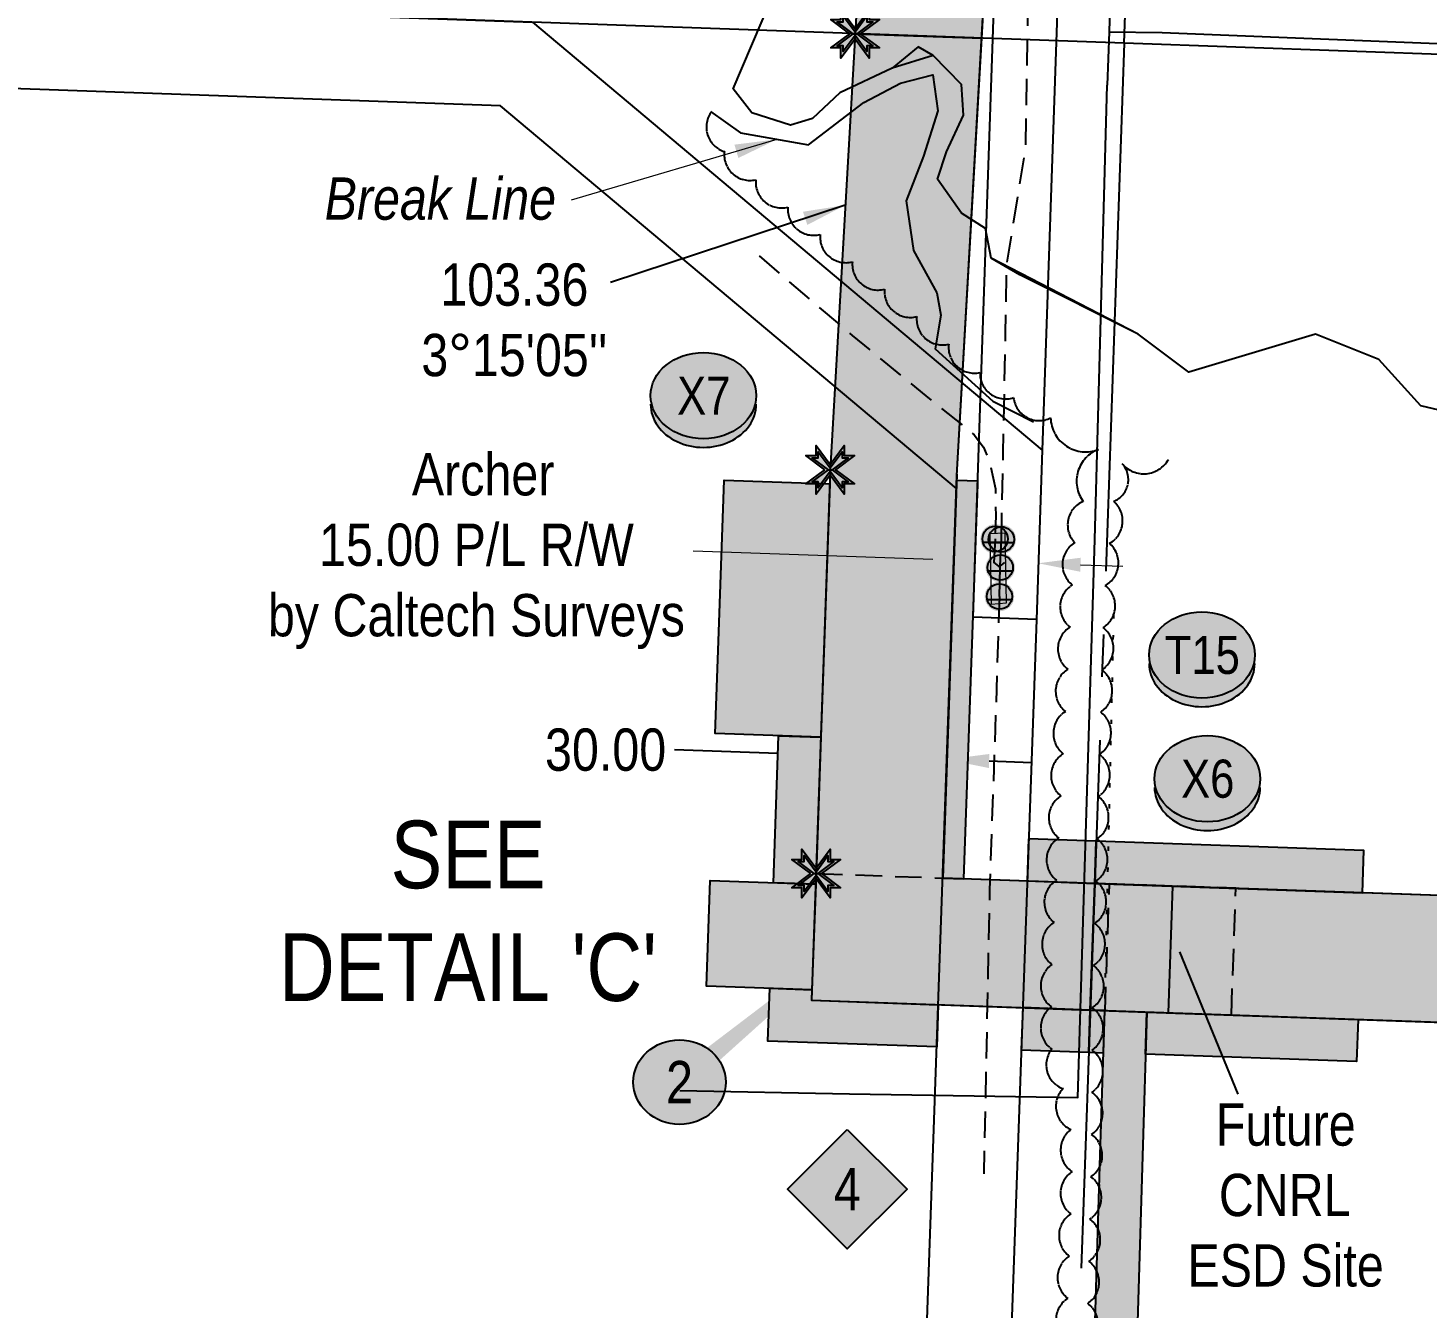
# Model space of a CAD drawing. Extents: x 338216 to 346362, y 6125251 to 6136161.
# Drawn here: x 344174.7 to 344505.8, y 6127536.2 to 6127839.1 of the extents above; entities that cross this region are included whole.
import ezdxf
from ezdxf.enums import TextEntityAlignment as Align

# ---------------------------------------------------------------- set-up
doc = ezdxf.new("R2010")
doc.units = 0
doc.header["$LTSCALE"] = 5
doc.header["$PDSIZE"] = 0.5
for name, pattern in [('0', [1, 1, 0]), ('foc-QUARTERLINE', [33, 25, -3, 2, -3]), ('foc-TOPO', [1, 0.2, -0.8]), ('foc-TRAV', [1.875, 1.25, -0.625]), ('HIDDEN2', [1.875, 1.25, -0.625]), ('UG_PIPE', [1.875, 1.25, -0.625])]:
    doc.linetypes.add(name, pattern=pattern)
doc.layers.get('Defpoints').update_dxf_attribs({"color": 9})
for name, color, linetype in [('AS-FENCE', 48, 'foc-FENCE'), ('AS-PIPE-AG', 44, 'Continuous'), ('AS-PIPE-UG', 44, 'UG_PIPE'), ('AS-SYMBOL', 7, 'Continuous'), ('CG-NOTES', 7, 'Continuous'), ('DETAIL-T', 7, 'Continuous'), ('F-RW', 190, 'Continuous'), ('L-BD1', 253, 'Continuous'), ('L-MON', 1, 'Continuous'), ('L-QSEC', 8, 'foc-QUARTERLINE'), ('L-SEC', 7, 'Continuous'), ('P-BORE', 7, 'Continuous'), ('P-CROSSINGS', 250, 'Continuous'), ('P-CROSSINGS-GRID', 8, 'Continuous'), ('P-ELEVATION', 7, 'Continuous'), ('P-IOP2', 10, 'Continuous'), ('P-IOP2-H', 21, 'Continuous'), ('P-IOP3', 10, 'Continuous'), ('P-IOP3-H', 21, 'Continuous'), ('P-IOP4', 10, 'Continuous'), ('P-IOP4-H', 21, 'Continuous'), ('P-LTO', 14, 'Continuous'), ('P-PROPOSED', 10, 'Continuous'), ('P-PROPOSED-H', 21, 'Continuous'), ('P-TEMP-BLUE', 146, 'Continuous'), ('P-TRAV', 4, 'foc-TRAV'), ('P-TXT', 4, 'Continuous'), ('T-BUSH', 110, '0'), ('T-CREEK', 160, 'Continuous'), ('T-EXISTING TFA', 220, 'HIDDEN2'), ('T-EXISTING TFA-T', 220, 'Continuous'), ('T-GENERAL', 48, 'foc-TOPO'), ('T-SLOPE', 48, 'Continuous')]:
    doc.layers.add(name, color=color, linetype=linetype)
for name, color, linetype, lineweight in [('AS-GENERAL', 48, 'Continuous', 18), ('F-RW-T', 190, 'Continuous', 9), ('T-TEXT', 48, 'Continuous', 18)]:
    doc.layers.add(name, color=color, linetype=linetype, lineweight=lineweight)
doc.layers.add('P-TEMP-BLUE-H', color=7, linetype='Continuous', true_color=0x99e6ff)
doc.layers.add('P-TEMP-BLUE-H1', color=7, linetype='Continuous', true_color=0x99e6ff)
doc.styles.add('80', font='ARIALN.TTF', dxfattribs={"height": 10})
doc.styles.add('80CG', font='ARIALN.TTF', dxfattribs={"height": 10})
doc.styles.add('80L', font='ARIALN.TTF', dxfattribs={"height": 10})
doc.styles.add('Crossing', font='ARIALN.TTF', dxfattribs={"height": 10})
doc.styles.add('foc-LtypeFont', font='ARIALN.TTF', dxfattribs={"height": 7.35})
doc.linetypes.add('foc-FENCE', pattern='A,10,-1,["X",foc-LtypeFont,S=0.2,R=0,X=-0.625,Y=-0.75],-1.24', length=12.24)
doc.linetypes.add('foc-TOPO-flowdirection-NOLINE', pattern='A,0,[">",foc-LtypeFont,S=0.3,R=0,X=0,Y=-0.945],-20,[">",foc-LtypeFont,S=0.3,R=0,X=0,Y=-0.945],0', length=20)
doc.dimstyles.new('Compass 5 000', dxfattribs={"dimscale": 5, "dimtxt": 9, "dimasz": 2, "dimexe": 0.2, "dimexo": 0.0625, "dimgap": 0.5, "dimtad": 0, "dimtih": 1, "dimtoh": 1, "dimzin": 0, "dimdsep": 46, "dimtxsty": '80CG', "dimcen": 0.1, "dimse1": 1, "dimse2": 1, "dimclrd": 256, "dimclrt": 256, "dimaunit": 1, "dimadec": 4, "dimazin": 0, "dimtfac": 0.06, "dimtofl": 0, "dimtmove": 0, "dimatfit": 1, "dimfxl": 0.2, "dimtolj": 1, "dimtzin": 0, "dimlwd": -1, "dimarcsym": 0})

# ---------------------------------------------------------------- blocks, each defined once
blk = doc.blocks.new('xing2')
h = blk.add_hatch(color=50)
h.dxf.hatch_style = 1
edge = h.paths.add_edge_path()
edge.add_ellipse((0, 0), major_axis=(-12.5, 0), ratio=0.816297, start_angle=0, end_angle=360)
h = blk.add_hatch(color=250)
h.dxf.hatch_style = 1
edge = h.paths.add_edge_path()
edge.add_ellipse((0, -2.05), major_axis=(-12.5, 0), ratio=0.816297, start_angle=0, end_angle=180)
edge.add_line((12.5, -2.05), (12.5, 0))
edge.add_ellipse((0, 0), major_axis=(-12.5, 0), ratio=0.816297, start_angle=0, end_angle=180, ccw=False)
edge.add_line((-12.5, 0), (-12.5, -2.05))
at = {"color": 250}
blk.add_ellipse((0, 0), major_axis=(-12.5, 0), ratio=0.816297, dxfattribs=at)
blk.add_ellipse((0, -2.05), major_axis=(-12.5, 0), ratio=0.816297, start_param=0, end_param=3.141593, dxfattribs=at)
at = {"color": 250, "style": 'Crossing'}
blk.add_attdef('CROSSING', text='', height=9, dxfattribs=at).set_placement((0.09, 0.02), align=Align.MIDDLE_CENTER)
at = {"color": 250, "style": 'Crossing', "flags": 1}
for tag, p in [('OWNER', (0.09, -12.49)), ('DESCRIPTION', (0.09, -25.77)), ('LOCATION', (0.09, -39.3)), ('DWG_REF', (0.09, -52.84))]:
    blk.add_attdef(tag, text='', height=9, dxfattribs=at).set_placement(p, align=Align.MIDDLE_CENTER)
blk = doc.blocks.new('TEMP')
h = blk.add_hatch(color=255)
h.dxf.hatch_style = 1
h.paths.add_polyline_path([(0, 0.251), (-0.666, 1.152), (-0.666, 0.666), (-1.152, 0.666), (-0.251, 0), (-1.152, -0.666), (-0.666, -0.666), (-0.666, -1.152), (0, -0.251), (0.666, -1.152), (0.666, -0.666), (1.152, -0.666), (0.251, 0), (1.152, 0.666), (0.666, 0.666), (0.666, 1.152)])
h.paths.add_polyline_path([(0.566, 0.849), (0.566, 0.566), (0.849, 0.566), (0.083, 0), (0.849, -0.566), (0.566, -0.566), (0.566, -0.849), (0, -0.083), (-0.566, -0.849), (-0.566, -0.566), (-0.849, -0.566), (-0.083, 0), (-0.849, 0.566), (-0.566, 0.566), (-0.566, 0.849), (0, 0.083)], flags=16)
h = blk.add_hatch(color=1)
h.dxf.hatch_style = 1
h.paths.add_polyline_path([(0, 0.083), (-0.566, 0.849), (-0.566, 0.566), (-0.849, 0.566), (-0.083, 0), (-0.849, -0.566), (-0.566, -0.566), (-0.566, -0.849), (0, -0.083), (0.566, -0.849), (0.566, -0.566), (0.849, -0.566), (0.083, 0), (0.849, 0.566), (0.566, 0.566), (0.566, 0.849)])
at = {"color": 1}
for p, q in [((-0.083, 0), (0.083, 0)), ((0, 0.083), (0, -0.083))]:
    blk.add_line(p, q, dxfattribs=at)
at = {"color": 255, "flags": 128}
blk.add_lwpolyline([(-0.251, 0), (-1.152, 0.666), (-0.666, 0.666), (-0.666, 1.152), (0, 0.251), (0.666, 1.152), (0.666, 0.666), (1.152, 0.666), (0.251, 0), (1.152, -0.666), (0.666, -0.666), (0.666, -1.152), (0, -0.251), (-0.666, -1.152), (-0.666, -0.666), (-1.152, -0.666)], close=True, dxfattribs=at)
at = {"color": 1, "flags": 128}
blk.add_lwpolyline([(-0.083, 0), (-0.849, 0.566), (-0.566, 0.566), (-0.566, 0.849), (0, 0.083), (0.566, 0.849), (0.566, 0.566), (0.849, 0.566), (0.083, 0), (0.849, -0.566), (0.566, -0.566), (0.566, -0.849), (0, -0.083), (-0.566, -0.849), (-0.566, -0.566), (-0.849, -0.566)], close=True, dxfattribs=at)
blk = doc.blocks.new('*D273')
at = {"layer": 'Defpoints', "color": 0, "transparency": 16777216}
for p in [(344363.05, 6127691.94), (344393.03, 6127690.89), (344392.15, 6127666)]:
    blk.add_point(p, dxfattribs=at)
at = {"layer": 'P-TXT', "transparency": 16777216}
for p, q in [((344352.18, 6127667.41), (344327.72, 6127668.27)), ((344402.14, 6127665.65), (344412.14, 6127665.3))]:
    blk.add_line(p, q, dxfattribs=at)
for points in [[(344352.24, 6127669.07), (344352.12, 6127665.74), (344362.18, 6127667.06)], [(344402.2, 6127667.31), (344402.09, 6127663.98), (344392.15, 6127666)]]:
    blk.add_solid(points, dxfattribs=at)
at = {"layer": 'P-TXT', "transparency": 16777216, "insert": (344311.39, 6127668.27), "char_height": 10, "attachment_point": 5, "style": '80CG'}
blk.add_mtext('\\A1;30.00', dxfattribs=at)
blk = doc.blocks.new('*D274')
at = {"layer": 'Defpoints', "color": 0, "transparency": 16777216}
for p in [(344399.39, 6127729.61), (344414.38, 6127729.09), (344413.79, 6127712.43)]:
    blk.add_point(p, dxfattribs=at)
at = {"layer": 'F-RW-T', "transparency": 16777216}
for p, q in [((344388.81, 6127713.31), (344332.08, 6127715.31)), ((344423.79, 6127712.08), (344433.78, 6127711.73))]:
    blk.add_line(p, q, dxfattribs=at)
for points in [[(344388.87, 6127714.98), (344388.75, 6127711.65), (344398.81, 6127712.96)], [(344423.85, 6127713.75), (344423.73, 6127710.42), (344413.79, 6127712.43)]]:
    blk.add_solid(points, dxfattribs=at)
at = {"layer": 'F-RW-T', "transparency": 16777216, "insert": (344280.82, 6127715.31), "char_height": 10, "attachment_point": 5, "style": '80CG'}
blk.add_mtext('\\A1; Archer\\P15.00 P/L R/W\\Pby Caltech Surveys', dxfattribs=at)
blk = doc.blocks.new('RISER')
h = blk.add_hatch(color=255)
h.dxf.hatch_style = 1
edge = h.paths.add_edge_path()
edge.add_arc((0, 0), 0.7, 0, 360)
blk.add_hatch(color=48).paths.add_polyline_path([(0.581, -0.15), (-0.581, -0.15, 0.774597)])
at = {"color": 48}
blk.add_line((-0.581, -0.15), (0.581, -0.15), dxfattribs=at)
blk.add_circle((0, 0), 0.6, dxfattribs=at)
blk = doc.blocks.new('Well_proximity')
h = blk.add_hatch(color=191)
h.dxf.hatch_style = 1
edge = h.paths.add_edge_path()
edge.add_ellipse((0, 0), major_axis=(-12.5, 0), ratio=0.816297, start_angle=0, end_angle=360)
h = blk.add_hatch(color=250)
h.dxf.hatch_style = 1
edge = h.paths.add_edge_path()
edge.add_ellipse((0, -2.05), major_axis=(-12.5, 0), ratio=0.816297, start_angle=0, end_angle=180)
edge.add_line((12.5, -2.05), (12.5, 0))
edge.add_ellipse((0, 0), major_axis=(-12.5, 0), ratio=0.816297, start_angle=0, end_angle=180, ccw=False)
edge.add_line((-12.5, 0), (-12.5, -2.05))
at = {"color": 250}
blk.add_ellipse((0, 0), major_axis=(-12.5, 0), ratio=0.816297, dxfattribs=at)
blk.add_ellipse((0, -2.05), major_axis=(-12.5, 0), ratio=0.816297, start_param=0, end_param=3.141593, dxfattribs=at)
at = {"color": 250, "style": '80L'}
blk.add_attdef('CROSSING', text='', height=9, dxfattribs=at).set_placement((0.09, 0.02), align=Align.MIDDLE_CENTER)
blk = doc.blocks.new('*U137')
at = {"layer": 'P-ELEVATION'}
h = blk.add_hatch(color=111, dxfattribs=at)
h.dxf.hatch_style = 1
edge = h.paths.add_edge_path()
edge.add_ellipse((0, 0), major_axis=(-10.94, 0), ratio=0.913794, start_angle=0, end_angle=360)
at = {"layer": 'P-ELEVATION', "color": 7, "flags": 128}
blk.add_lwpolyline([(0, 0, 5, 0, 0), (46.95, 38.83, 0, 0, 0)], format="xyseb", dxfattribs=at)
at = {"layer": 'P-ELEVATION', "color": 7}
blk.add_ellipse((0, 0), major_axis=(-10.94, 0), ratio=0.913794, dxfattribs=at)
at = {"layer": 'P-ELEVATION', "style": '80'}
blk.add_attdef('BEND', text='', height=10, dxfattribs=at).set_placement((0, 0), align=Align.MIDDLE_CENTER)
blk = doc.blocks.new('30M BUFFER DISP')
h = blk.add_hatch(color=70)
h.dxf.hatch_style = 1
h.paths.add_polyline_path([(0, 14.14), (14.14, 0), (0, -14.14), (-14.14, 0)])
blk.add_lwpolyline([(0, 14.14), (14.14, 0), (0, -14.14), (-14.14, 0)], close=True)
at = {"color": 235, "style": '80L'}
blk.add_attdef('DISURBANCE', text='', height=10, dxfattribs=at).set_placement((0, 0), align=Align.MIDDLE_CENTER)

msp = doc.modelspace()

# ---------------------------------------------------------------- hatches: boundary and pattern name
at = {"layer": 'P-IOP2-H'}
h = msp.add_hatch(color=256, dxfattribs=at)
h.dxf.hatch_style = 1
h.paths.add_polyline_path([(344426.079, 6127606.724), (344871.587, 6127591.147), (344871.64, 6127591.145), (344991.224, 6127586.964), (344994.778, 6127586.84), (344960.041, 6127618.066), (344902.61, 6127620.074), (344427.134, 6127636.699)])
at = {"layer": 'P-IOP3-H'}
h = msp.add_hatch(color=256, dxfattribs=at)
h.dxf.hatch_style = 1
h.paths.add_polyline_path([(344370.412, 6127837.732), (344364.552, 6127734.565), (344363.366, 6127700.873), (344360.134, 6127609.03), (344426.079, 6127606.724), (344427.134, 6127636.699), (344391.164, 6127637.956), (344393.341, 6127699.818), (344394.515, 6127733.187), (344400.394, 6127836.669)])
at = {"layer": 'P-IOP4-H'}
h = msp.add_hatch(color=256, dxfattribs=at)
h.dxf.hatch_style = 1
h.paths.add_polyline_path([(344400.64, 6128641.392), (344377.029, 6127954.217), (344370.412, 6127837.732), (344400.394, 6127836.669), (344406.994, 6127952.852), (344430.615, 6128640.332)])
at = {"layer": 'P-PROPOSED-H'}
h = msp.add_hatch(color=256, dxfattribs=at)
h.dxf.hatch_style = 1
h.paths.add_polyline_path([(344871.64, 6127591.145), (344991.224, 6127586.964), (344994.778, 6127586.84), (344960.041, 6127618.066), (344902.61, 6127620.074), (344391.164, 6127637.956), (344393.341, 6127699.818), (344394.515, 6127733.187), (344406.994, 6127952.852), (344457.25, 6129415.551), (343949.752, 6129433.439), (343823.648, 6129315.922), (343682.686, 6129320.891), (343681.583, 6129290.918), (343835.007, 6129285.51), (343961.111, 6129403.027), (344426.246, 6129386.632), (344377.029, 6127954.217), (344370.412, 6127837.732), (344364.552, 6127734.565), (344363.366, 6127700.873), (344360.134, 6127609.03), (344871.587, 6127591.147)])
at = {"layer": 'P-TEMP-BLUE-H'}
h = msp.add_hatch(color=256, dxfattribs=at)
h.dxf.hatch_style = 1
h.paths.add_polyline_path([(344490.5, 6127634.483), (344490.85, 6127644.475), (344427.485, 6127646.69), (344427.134, 6127636.699)])
h = msp.add_hatch(color=256, dxfattribs=at)
h.dxf.hatch_style = 1
h.paths.add_polyline_path([(344419.263, 6127202.279), (344420.191, 6127222.014), (344424.43, 6127367.052), (344425.097, 6127438.283), (344426.391, 6127504.236), (344428.449, 6127572.466), (344429.502, 6127606.604), (344439.494, 6127606.255), (344438.442, 6127572.158), (344436.386, 6127503.988), (344435.094, 6127438.138), (344434.427, 6127366.86), (344430.182, 6127221.633), (344429.254, 6127201.908)])
h = msp.add_hatch(color=256, dxfattribs=at)
h.dxf.hatch_style = 1
h.paths.add_polyline_path([(344425.728, 6127596.732), (344429.194, 6127596.611), (344429.502, 6127606.604), (344426.079, 6127606.724)])
h = msp.add_hatch(color=256, dxfattribs=at)
h.dxf.hatch_style = 1
h.paths.add_polyline_path([(344489.452, 6127604.508), (344489.103, 6127594.517), (344439.186, 6127596.262), (344439.494, 6127606.255)])
at = {"layer": 'P-TEMP-BLUE-H1'}
h = msp.add_hatch(color=256, dxfattribs=at)
h.dxf.hatch_style = 1
h.paths.add_polyline_path([(344362.325, 6127671.285), (344337.346, 6127672.164), (344338.27, 6127698.422), (344339.456, 6127732.114), (344364.435, 6127731.235)])
h = msp.add_hatch(color=256, dxfattribs=at)
h.dxf.hatch_style = 1
h.paths.add_polyline_path([(344399.469, 6127731.822), (344394.467, 6127731.999), (344391.164, 6127637.956), (344396.16, 6127637.78), (344399.446, 6127731.15)])
h = msp.add_hatch(color=256, dxfattribs=at)
h.dxf.hatch_style = 1
h.paths.add_polyline_path([(344362.325, 6127671.285), (344361.101, 6127636.507), (344351.109, 6127636.858), (344352.333, 6127671.637)])
h = msp.add_hatch(color=256, dxfattribs=at)
h.dxf.hatch_style = 1
h.paths.add_polyline_path([(344411.499, 6127647.249), (344411.147, 6127637.258), (344427.134, 6127636.699), (344427.485, 6127646.69)])
h = msp.add_hatch(color=256, dxfattribs=at)
h.dxf.hatch_style = 1
h.paths.add_polyline_path([(344360.222, 6127611.528), (344335.243, 6127612.407), (344336.122, 6127637.386), (344361.101, 6127636.507)])
h = msp.add_hatch(color=256, dxfattribs=at)
h.dxf.hatch_style = 1
h.paths.add_polyline_path([(344389.758, 6127597.99), (344349.791, 6127599.387), (344350.23, 6127611.879), (344360.222, 6127611.528), (344360.134, 6127609.03), (344390.109, 6127607.982)])
h = msp.add_hatch(color=256, dxfattribs=at)
h.dxf.hatch_style = 1
h.paths.add_polyline_path([(344426.079, 6127606.724), (344410.093, 6127607.283), (344409.743, 6127597.291), (344425.728, 6127596.732)])

# ---------------------------------------------------------------- linework, layer by layer
at = {"layer": 'AS-FENCE', "flags": 128}
for points in [[(344434.174, 6127968.429), (344433.91, 6127958.372), (344430.532, 6127838.204), (344443.12, 6127837.992), (344772.747, 6127824.859), (344913.848, 6127818.499), (345016.412, 6127813.913), (345113.43, 6127810.099)], [(344430.532, 6127838.204), (344430.066, 6127825.53)], [(344328.995, 6127587.659), (344369.072, 6127586.868), (344423.17, 6127586.057), (344423.727, 6127604.373), (344427.149, 6127718.079), (344430.066, 6127825.53)]]:
    msp.add_lwpolyline(points, dxfattribs=at)
at = {"layer": 'AS-GENERAL', "flags": 128}
msp.add_lwpolyline([(344402.342, 6127719.387), (344402.626, 6127702.793), (344406.273, 6127703.039), (344405.979, 6127719.575)], close=True, dxfattribs=at)
at = {"layer": 'AS-PIPE-AG', "flags": 128}
for points in [[(344403.574, 6127718.188), (344403.293, 6127712.625), (344404.786, 6127711.416)], [(344404.589, 6127704.572), (344404.786, 6127711.416), (344404.727, 6127711.822), (344405.038, 6127718.082)], [(344405.789, 6127712.636), (344404.727, 6127711.822)]]:
    msp.add_lwpolyline(points, dxfattribs=at)
at = {"layer": 'AS-PIPE-UG', "flags": 128}
for points in [[(344405.038, 6127718.082), (344405.476, 6127738.471), (344406.052, 6127766.907), (344406.288, 6127782.934), (344410.798, 6127810.672), (344411.282, 6127840.075), (344410.502, 6127905.33), (344412.628, 6127973.824), (344415.318, 6128043.667), (344419.114, 6128148.511), (344421.765, 6128222.239), (344427.163, 6128335.496), (344429.879, 6128436.013), (344438.374, 6128641.044), (344441.078, 6128772.75), (344450.006, 6129034.047), (344457.579, 6129220.59), (344458.242, 6129231.349), (344458.385, 6129241.194), (344456.272, 6129244.613), (344451.499, 6129245.731), (344350.392, 6129248.815), (344191.012, 6129255.083), (344105.312, 6129260.11)], [(344347.726, 6127785.161), (344369.725, 6127766.312), (344387.17, 6127752.082), (344398.628, 6127742.832), (344400.787, 6127739.936), (344402.198, 6127736.526), (344403.645, 6127730.075), (344403.708, 6127723.709), (344403.574, 6127718.188)], [(344404.589, 6127704.572), (344403.45, 6127669.574), (344402.259, 6127635.251), (344400.895, 6127567.975)]]:
    msp.add_lwpolyline(points, dxfattribs=at)
at = {"layer": 'F-RW', "flags": 128}
for points in [[(344400.075, 6127751.482), (344451.208, 6129239.684), (344069.114, 6129253.05), (344071.797, 6129328.991), (344014.934, 6129331.003), (344015.464, 6129345.99), (344087.314, 6129343.448), (344084.631, 6129267.512), (344466.703, 6129254.135), (344414.734, 6127739.181), (344413.324, 6127699.115), (344398.337, 6127699.642), (344399.747, 6127739.709)], [(343694.408, 6127775.286), (343697.059, 6127847.012), (343793.797, 6127858.164), (344294.063, 6127840.437), (344414.734, 6127739.181), (344413.324, 6127699.115), (344400.143, 6127324.548), (344292.581, 6127224.325), (344286.185, 6127042.932), (344285.188, 6127014.667), (344306.781, 6127005.93), (344299.281, 6126987.394), (344264.712, 6127001.382), (344266.202, 6127043.637), (344272.89, 6127233.307), (344380.451, 6127333.53), (344393.341, 6127699.818), (344394.408, 6127730.135), (344286.48, 6127820.698), (343794.593, 6127838.128), (343716.407, 6127829.114), (343714.39, 6127774.548)]]:
    msp.add_lwpolyline(points, close=True, dxfattribs=at)
at = {"layer": 'L-MON', "flags": 128}
for points in [[(344394.534, 6127733.51), (344391.164, 6127637.956)], [(344426.079, 6127606.724), (344429.502, 6127606.604)]]:
    msp.add_lwpolyline(points, dxfattribs=at)
at = {"layer": 'L-QSEC'}
msp.add_line((344434.126, 6127835.474), (344405.842, 6127031.448), dxfattribs=at)
at = {"layer": 'L-QSEC', "flags": 128}
msp.add_lwpolyline([(344434.126, 6127835.474), (344463.057, 6128639.186)], dxfattribs=at)
at = {"layer": 'L-SEC'}
for p, q in [((344434.126, 6127835.474), (343629.404, 6127863.989)), ((345238.849, 6127806.959), (344434.126, 6127835.474))]:
    msp.add_line(p, q, dxfattribs=at)
at = {"layer": 'P-CROSSINGS-GRID', "flags": 128}
msp.add_lwpolyline([(344445.538, 6127636.055), (344444.49, 6127606.08)], dxfattribs=at)
at = {"layer": 'P-IOP3', "flags": 128}
msp.add_lwpolyline([(344370.412, 6127837.732), (344364.552, 6127734.565), (344363.366, 6127700.873), (344360.134, 6127609.03), (344426.079, 6127606.724), (344427.134, 6127636.699), (344391.164, 6127637.956), (344393.341, 6127699.818), (344394.515, 6127733.187), (344400.394, 6127836.669)], close=True, dxfattribs=at)
at = {"layer": 'P-IOP4', "flags": 128}
msp.add_lwpolyline([(344400.64, 6128641.392), (344377.029, 6127954.217), (344370.412, 6127837.732), (344400.394, 6127836.669), (344406.994, 6127952.852), (344430.615, 6128640.332)], close=True, dxfattribs=at)
at = {"layer": 'P-LTO', "flags": 128}
msp.add_lwpolyline([(344871.64, 6127591.145), (344871.64, 6127591.145), (344991.224, 6127586.964), (344994.778, 6127586.84), (344960.041, 6127618.066), (344902.61, 6127620.074), (344391.164, 6127637.956), (344393.341, 6127699.818), (344394.515, 6127733.187), (344406.994, 6127952.852), (344457.25, 6129415.551), (343949.752, 6129433.439), (343823.648, 6129315.922), (343682.686, 6129320.891), (343681.583, 6129290.918), (343835.007, 6129285.51), (343961.111, 6129403.027), (344426.246, 6129386.632), (344377.029, 6127954.217), (344370.412, 6127837.732), (344364.552, 6127734.565), (344363.366, 6127700.873), (344360.134, 6127609.03), (344871.587, 6127591.147)], close=True, dxfattribs=at)
at = {"layer": 'P-PROPOSED', "flags": 128}
msp.add_lwpolyline([(344871.64, 6127591.145), (344871.64, 6127591.145), (344991.224, 6127586.964), (344994.778, 6127586.84), (344960.041, 6127618.066), (344902.61, 6127620.074), (344391.164, 6127637.956), (344393.341, 6127699.818), (344394.515, 6127733.187), (344406.994, 6127952.852), (344457.25, 6129415.551), (343949.752, 6129433.439), (343823.648, 6129315.922), (343682.686, 6129320.891), (343681.583, 6129290.918), (343835.007, 6129285.51), (343961.111, 6129403.027), (344426.246, 6129386.632), (344377.029, 6127954.217), (344370.412, 6127837.732), (344364.552, 6127734.565), (344363.366, 6127700.873), (344360.134, 6127609.03), (344871.587, 6127591.147)], close=True, dxfattribs=at)
at = {"layer": 'P-TEMP-BLUE', "flags": 128}
for points in [[(344362.325, 6127671.285), (344337.346, 6127672.164), (344338.27, 6127698.422), (344339.456, 6127732.114), (344364.435, 6127731.235)], [(344399.469, 6127731.822), (344394.467, 6127731.999), (344391.164, 6127637.956), (344396.16, 6127637.78), (344399.446, 6127731.15)], [(344362.325, 6127671.285), (344361.101, 6127636.507), (344351.109, 6127636.858), (344352.333, 6127671.637)], [(344411.499, 6127647.249), (344411.147, 6127637.258), (344427.134, 6127636.699), (344427.485, 6127646.69)], [(344490.5, 6127634.483), (344490.85, 6127644.475), (344427.485, 6127646.69), (344427.134, 6127636.699)], [(344360.222, 6127611.528), (344335.243, 6127612.407), (344336.122, 6127637.386), (344361.101, 6127636.507)], [(344389.758, 6127597.99), (344349.791, 6127599.387), (344350.23, 6127611.879), (344360.222, 6127611.528), (344360.134, 6127609.03), (344390.109, 6127607.982)], [(344426.079, 6127606.724), (344410.093, 6127607.283), (344409.743, 6127597.291), (344425.728, 6127596.732)], [(344419.263, 6127202.279), (344420.191, 6127222.014), (344424.43, 6127367.052), (344425.097, 6127438.283), (344426.391, 6127504.236), (344428.449, 6127572.466), (344429.502, 6127606.604), (344439.494, 6127606.255), (344438.442, 6127572.158), (344436.386, 6127503.988), (344435.094, 6127438.138), (344434.427, 6127366.86), (344430.182, 6127221.633), (344429.254, 6127201.908)], [(344425.728, 6127596.732), (344429.194, 6127596.611), (344429.502, 6127606.604), (344426.079, 6127606.724)], [(344489.452, 6127604.508), (344489.103, 6127594.517), (344439.186, 6127596.262), (344439.494, 6127606.255)]]:
    msp.add_lwpolyline(points, close=True, dxfattribs=at)
at = {"layer": 'P-TRAV', "flags": 128}
msp.add_lwpolyline([(344361.189, 6127639.005), (344391.164, 6127637.956)], dxfattribs=at)
at = {"layer": 'T-BUSH', "flags": 128}
msp.add_lwpolyline([(344336.487, 6127819.311, 0.5205671), (344339.511, 6127809.844, 0.5205671), (344346.927, 6127803.173, 0.5205671), (344354.546, 6127796.7, 0.5205671), (344362.165, 6127790.226, 0.5205671), (344369.783, 6127783.752, 0.5205671), (344377.402, 6127777.279, 0.5205671), (344385.021, 6127770.805, 0.5205671), (344392.603, 6127764.289, 0.5205671), (344400, 6127757.564, 0.5205671), (344407.942, 6127751.627, 0.5205671), (344416.692, 6127746.815, 0.5205671), (344428.068, 6127739.389, 0.4976999), (344424.413, 6127727.085, 0.5205671), (344422.398, 6127717.292, 0.5205671), (344421.831, 6127707.313, 0.5205671), (344421.295, 6127697.329, 0.5205671), (344420.759, 6127687.346, 0.5205671), (344420.222, 6127677.362, 0.5205671), (344419.686, 6127667.379, 0.5205671), (344419.149, 6127657.396, 0.5205671), (344418.613, 6127647.412, 0.5205671), (344418.077, 6127637.429, 0.5205671), (344417.54, 6127627.445, 0.5205671), (344417.004, 6127617.462, 0.5205671), (344416.916, 6127607.468, 0.5205671), (344416.989, 6127597.471, 0.5205671), (344419.65, 6127588.127, 0.5205671), (344421.503, 6127578.452, 0.5205671), (344421.827, 6127568.479, 0.5205671), (344421.47, 6127558.488, 0.5205671), (344421.113, 6127548.496, 0.5205671), (344420.756, 6127538.505, 0.5205671), (344420.399, 6127528.513, 0.5205671), (344420.042, 6127518.522, 0.5205671), (344419.685, 6127508.531, 0.5205671), (344419.328, 6127498.539, 0.5205671), (344418.97, 6127488.548, 0.5205671), (344418.613, 6127478.556, 0.5205671), (344418.256, 6127468.565, 0.5205671), (344417.899, 6127458.573, 0.5205671), (344417.542, 6127448.582, 0.5205671), (344417.185, 6127438.591, 0.5205671), (344416.828, 6127428.599, 0.5205671), (344416.471, 6127418.608, 0.5205671), (344416.113, 6127408.616, 0.5205671), (344415.756, 6127398.625, 0.5205671), (344415.399, 6127388.633, 0.5205671), (344415.042, 6127378.642, 0.5205671), (344414.685, 6127368.651, 0.5205671), (344414.328, 6127358.659, 0.5205671), (344413.971, 6127348.668, 0.5205671), (344413.614, 6127338.676, 0.5205671), (344413.256, 6127328.685, 0.5205671), (344412.899, 6127318.694, 0.5205671), (344412.542, 6127308.702, 0.5205671), (344412.185, 6127298.711, 0.5205671), (344411.828, 6127288.719, 0.5205671), (344411.471, 6127278.728, 0.5205671), (344411.114, 6127268.736, 0.5205671), (344410.757, 6127258.745, 0.5205671), (344410.4, 6127248.754, 0.5205671), (344410.042, 6127238.762, 0.5205671), (344409.685, 6127228.771, 0.5205671), (344409.328, 6127218.779, 0.5205671), (344408.971, 6127208.788, 0.5205671), (344408.614, 6127198.796, 0.5205671), (344408.257, 6127188.805, 0.5205671), (344407.9, 6127178.814, 0.5205671), (344407.543, 6127168.822, 0.5205671), (344407.185, 6127158.831, 0.5205671), (344406.828, 6127148.839, 0.5205671), (344406.471, 6127138.848, 0.5205671), (344406.114, 6127128.857, 0.5205671), (344405.757, 6127118.865, 0.5205671), (344405.4, 6127108.874, 0.5205671), (344405.043, 6127098.882, 0.5205671), (344404.686, 6127088.891, 0.5205671), (344404.329, 6127078.899, 0.5205671), (344403.971, 6127068.908, 0.5205671), (344407.139, 6127061.653, 0.5205671), (344411.868, 6127067.72, 0.5205671), (344413.297, 6127077.579, 0.5205671), (344413.414, 6127087.576, 0.5205671), (344413.531, 6127097.574, 0.5205671), (344413.647, 6127107.571, 0.5205671), (344413.764, 6127117.568, 0.5205671), (344413.882, 6127127.565, 0.5205671), (344414.312, 6127137.553, 0.5205671), (344414.741, 6127147.542, 0.5205671), (344415.171, 6127157.531, 0.5205671), (344415.6, 6127167.519, 0.5205671), (344416.03, 6127177.508, 0.5205671), (344416.46, 6127187.496, 0.5205671), (344416.889, 6127197.485, 0.5205671), (344417.319, 6127207.473, 0.5205671), (344417.749, 6127217.462, 0.5205671), (344418.137, 6127227.452, 0.5205671), (344418.448, 6127237.445, 0.5205671), (344418.76, 6127247.438, 0.5205671), (344419.071, 6127257.431, 0.5205671), (344419.382, 6127267.424, 0.5205671), (344419.694, 6127277.417, 0.5205671), (344420.005, 6127287.41, 0.5205671), (344420.316, 6127297.403, 0.5205671), (344420.628, 6127307.396, 0.5205671), (344420.658, 6127317.393, 0.5205671), (344420.664, 6127327.391, 0.5205671), (344420.67, 6127337.389, 0.5205671), (344420.676, 6127347.387, 0.5205671), (344420.682, 6127357.384, 0.5205671), (344420.688, 6127367.382, 0.5205671), (344420.973, 6127377.376, 0.5205671), (344421.266, 6127387.369, 0.5205671), (344421.559, 6127397.363, 0.5205671), (344421.852, 6127407.356, 0.5205671), (344422.145, 6127417.35, 0.5205671), (344422.438, 6127427.343, 0.5205671), (344422.731, 6127437.337, 0.5205671), (344423.013, 6127447.331, 0.5205671), (344423.294, 6127457.324, 0.5205671), (344423.575, 6127467.318, 0.5205671), (344423.856, 6127477.312, 0.5205671), (344424.137, 6127487.306, 0.5205671), (344424.418, 6127497.3, 0.5205671), (344424.693, 6127507.294, 0.5205671), (344424.952, 6127517.288, 0.5205671), (344425.211, 6127527.283, 0.5205671), (344425.47, 6127537.277, 0.5205671), (344425.729, 6127547.272, 0.5205671), (344425.988, 6127557.266, 0.5205671), (344426.247, 6127567.261, 0.5205671), (344426.398, 6127577.257, 0.5205671), (344426.456, 6127587.254, 0.5205671), (344426.514, 6127597.252, 0.5205671), (344426.572, 6127607.25, 0.5205671), (344426.844, 6127617.244, 0.5205671), (344427.127, 6127627.237, 0.5205671), (344427.411, 6127637.231, 0.5205671), (344427.694, 6127647.225, 0.5205671), (344427.978, 6127657.219, 0.5205671), (344428.261, 6127667.212, 0.5205671), (344428.545, 6127677.206, 0.5205671), (344428.828, 6127687.2, 0.5205671), (344429.112, 6127697.194, 0.5205671), (344429.639, 6127707.172, 0.5205671), (344430.631, 6127717.12, 0.5205671), (344431.624, 6127727.069, 0.5205671), (344433.659, 6127735.968, 0.5205671), (344444.592, 6127736.987)], format="xyb", dxfattribs=at)
at = {"layer": 'T-CREEK', "linetype": 'foc-TOPO-flowdirection-NOLINE', "flags": 128}
msp.add_lwpolyline([(345233.446, 6127708.746), (345196.491, 6127711.742), (345075.638, 6127711.74), (345060.656, 6127709.743), (345040.68, 6127717.733), (345029.694, 6127726.722), (345013.132, 6127749.517), (345004.332, 6127756.585), (344988.243, 6127767.89), (344976.352, 6127774.078), (344958.221, 6127782.522), (344945.303, 6127784.946), (344926.689, 6127790.922), (344920.221, 6127792.312), (344894.515, 6127792.23), (344855.2, 6127787.828), (344834.219, 6127790.421), (344785.717, 6127798.274), (344764.018, 6127808.618), (344745.041, 6127810.616), (344711.082, 6127805.62), (344687.112, 6127787.643), (344680.12, 6127774.658), (344668.135, 6127766.668), (344653.153, 6127761.674), (344649.158, 6127745.693), (344639.17, 6127734.707), (344598.22, 6127736.704), (344579.243, 6127739.7), (344564.262, 6127745.693), (344533.299, 6127753.682), (344521.314, 6127745.692), (344504.335, 6127749.687), (344494.347, 6127760.674), (344479.365, 6127766.665), (344449.402, 6127757.676), (344437.416, 6127766.665), (344409.451, 6127780.647), (344402.63, 6127784.612), (344401.257, 6127791.624), (344395.607, 6127795.263), (344389.909, 6127803.309), (344392.038, 6127809.801), (344396.079, 6127818.496), (344395.603, 6127825.694), (344388.921, 6127832.543), (344379.211, 6127829.569), (344366.851, 6127823.729), (344360.331, 6127817.686), (344355.183, 6127816.067), (344345.963, 6127818.996), (344341.573, 6127824.685), (344350.523, 6127845.566), (344361.509, 6127855.555), (344362.508, 6127867.54), (344351.521, 6127877.528), (344338.537, 6127905.494), (344336.605, 6127906.683), (344325.563, 6127913.521), (344310.58, 6127918.524), (344299.577, 6127928.531), (344301.575, 6127947.5), (344297.579, 6127963.48), (344282.597, 6127970.473), (344263.619, 6127970.482), (344228.663, 6127976.474), (344216.678, 6127968.483), (344210.698, 6127953.487), (344198.713, 6127950.49), (344186.225, 6127959.48), (344165.751, 6127979.457), (344130.781, 6128000.444), (344126.786, 6127999.446), (344121.803, 6127984.452), (344119.806, 6127965.475), (344111.815, 6127951.491), (344098.832, 6127944.499), (344081.85, 6127942.501), (344064.87, 6127946.453), (344050.887, 6127940.467), (344042.897, 6127927.488), (344030.912, 6127896.557), (344022.922, 6127882.573), (343989.962, 6127853.608), (343982.968, 6127838.627), (343978.972, 6127820.649), (343977.973, 6127799.673), (343973.978, 6127781.695), (343967.985, 6127764.716), (343960.042, 6127750.876), (343947.053, 6127742.884), (343930.066, 6127739.888), (343919.076, 6127730.898), (343913.081, 6127715.912), (343910.084, 6127698.93), (343904.089, 6127682.947), (343894.097, 6127671.956), (343872.117, 6127652.976), (343863.124, 6127640.99), (343849.136, 6127633.998), (343818.162, 6127623.012), (343794.181, 6127607.03), (343778.195, 6127602.035), (343760.211, 6127602.036), (343743.225, 6127605.034), (343729.238, 6127597.043), (343720.245, 6127585.055), (343703.262, 6127538.101), (343684.278, 6127513.125), (343677.285, 6127503.309), (343668.293, 6127488.151), (343635.371, 6127481.141), (343596.616, 6127465.227), (343593.413, 6127464.159), (343587.419, 6127450.172), (343587.364, 6127432.207), (343590.361, 6127414.225), (343585.365, 6127376.263), (343570.379, 6127371.268), (343558.388, 6127362.278), (343553.393, 6127348.292), (343553.393, 6127327.312), (343565.384, 6127317.319), (343580.37, 6127311.326), (343580.371, 6127296.342), (343569.382, 6127286.354), (343560.39, 6127273.369), (343547.403, 6127244.401), (343546.405, 6127228.419), (343551.403, 6127212.437), (343566.39, 6127187.463), (343575.383, 6127175.476), (343579.381, 6127158.496), (343571.389, 6127143.511), (343560.398, 6127134.521), (343550.408, 6127122.536), (343548.411, 6127107.553), (343555.406, 6127090.571), (343578.387, 6127071.59), (343570.395, 6127058.606), (343542.421, 6127045.622), (343533.429, 6127034.635), (343533.429, 6127018.652), (343555.537, 6127000.652), (343552.542, 6126982.671), (343547.549, 6126966.691), (343546.551, 6126951.707), (343545.749, 6126950.102)], dxfattribs=at)
at = {"layer": 'T-CREEK', "flags": 128}
msp.add_lwpolyline([(344521.314, 6127745.692), (344504.335, 6127749.687), (344494.347, 6127760.674), (344479.365, 6127766.665), (344449.402, 6127757.676), (344437.416, 6127766.665), (344402.63, 6127784.612), (344401.257, 6127791.624), (344395.607, 6127795.263), (344389.909, 6127803.309), (344392.038, 6127809.801), (344396.079, 6127818.496), (344395.603, 6127825.694), (344388.921, 6127832.543), (344385.357, 6127834.612), (344379.211, 6127829.569), (344366.851, 6127823.729), (344360.331, 6127817.686), (344355.183, 6127816.067), (344345.963, 6127818.996), (344341.573, 6127824.685), (344350.523, 6127845.566)], dxfattribs=at)
at = {"layer": 'T-EXISTING TFA', "flags": 128}
msp.add_lwpolyline([(344459.477, 6127605.556), (344460.525, 6127635.531), (344430.55, 6127636.579), (344429.502, 6127606.604)], close=True, dxfattribs=at)
at = {"layer": 'T-GENERAL', "flags": 128}
msp.add_lwpolyline([(344413.264, 6127074.709), (344420.191, 6127222.014), (344424.43, 6127367.052), (344425.097, 6127438.283), (344426.391, 6127504.236), (344428.449, 6127572.466), (344429.547, 6127608.056), (344431.726, 6127702.652)], dxfattribs=at)
at = {"layer": 'T-SLOPE', "flags": 128}
msp.add_lwpolyline([(344336.218, 6127819.298), (344343.283, 6127814.246), (344359.412, 6127811.436), (344372.514, 6127821.493), (344381.17, 6127826.014), (344388.853, 6127828.024), (344389.985, 6127819.512), (344386.614, 6127808.758), (344382.498, 6127798.187), (344384.234, 6127786.444), (344389.81, 6127776.46), (344390.694, 6127771.102), (344389.381, 6127763.164), (344403.031, 6127750.755), (344412.633, 6127745.883)], dxfattribs=at)

# ---------------------------------------------------------------- block references
at = {"layer": 'AS-SYMBOL', "xscale": 4.998900549999979, "yscale": 4.998900549999979, "zscale": 4.998900549999979}
for p in [(344403.574, 6127718.188), (344405.038, 6127718.082), (344404.786, 6127711.416), (344404.589, 6127704.572)]:
    msp.add_blockref('RISER', p, dxfattribs=at)
at = {"layer": 'CG-NOTES', "xscale": 0.99978011, "yscale": 0.99978011, "zscale": 0.99978011}
msp.add_blockref('*U137', (344328.88, 6127589.667), dxfattribs=at).add_auto_attribs({'BEND': '2'})
at = {"layer": 'L-MON', "xscale": 4.998900549999979, "yscale": 4.998900549999979, "zscale": 4.998900549999979}
for p in [(344370.412, 6127837.732), (344364.552, 6127734.565), (344361.189, 6127639.005)]:
    msp.add_blockref('TEMP', p, dxfattribs=at)
at = {"layer": 'P-BORE', "xscale": 0.99978011, "yscale": 0.99978011, "zscale": 0.99978011}
msp.add_blockref('30M BUFFER DISP', (344368.585, 6127564.319), dxfattribs=at).add_auto_attribs({'DISURBANCE': '4'})
at = {"layer": 'P-CROSSINGS'}
for name, p, xscale, yscale, zscale, values in [('xing2', (344334.535, 6127752.103), 0.99978011, 0.99978011, 0.99978011, {'CROSSING': 'X7'}), ('Well_proximity', (344452.513, 6127690.732), 0.9995958905169131, 0.9995958905169131, 0.9995958905169131, {'CROSSING': 'T15'}), ('xing2', (344453.792, 6127661.443), 0.99978011, 0.99978011, 0.99978011, {'CROSSING': 'X6'})]:
    msp.add_blockref(name, p, dxfattribs=dict(at, xscale=xscale, yscale=yscale, zscale=zscale)).add_auto_attribs(values)

# ---------------------------------------------------------------- texts
at = {"layer": 'DETAIL-T', "color": 3, "insert": (344278.838, 6127630.085), "char_height": 15.9965, "width": 109.42289, "attachment_point": 5, "style": '80CG'}
msp.add_mtext("SEE\\PDETAIL 'C'", dxfattribs=at)
at = {"layer": 'L-BD1', "insert": (344289.794, 6127783.373), "char_height": 9.9978, "width": 26.65847, "attachment_point": 2, "style": '80L'}
msp.add_mtext("103.36 3°15'05''", dxfattribs=at)
at = {"layer": 'T-TEXT', "insert": (344244.908, 6127803.716), "char_height": 9.9978, "attachment_point": 1, "style": '80L'}
msp.add_mtext_dynamic_manual_height_columns('{\\fArial Narrow|b0|i1|c0|p34;Break Line}', width=54.58158, gutter_width=50, heights=[0], dxfattribs=at)

# ---------------------------------------------------------------- dimensions: what is measured, and where the dimension line sits
at = {"layer": 'F-RW-T'}
dim = msp.add_linear_dim(base=(344413.793, 6127712.434), p1=(344399.392, 6127729.614), p2=(344414.379, 6127729.087), angle=357.98448, text=' Archer\\P15.00 P/L R/W\\Pby Caltech Surveys', dimstyle='Compass 5 000', dxfattribs=at)
dim.commit()
dim.dimension.update_dxf_attribs({"geometry": '*D274', "text_midpoint": (344280.817, 6127715.309), "dimtype": 161})
at = {"layer": 'P-TXT'}
dim = msp.add_linear_dim(base=(344392.151, 6127666.001), p1=(344363.052, 6127691.944), p2=(344393.027, 6127690.889), angle=357.98448, text='30.00', dimstyle='Compass 5 000', dxfattribs=at)
dim.commit()
dim.dimension.update_dxf_attribs({"geometry": '*D273', "text_midpoint": (344311.392, 6127668.268), "dimtype": 161})

# ---------------------------------------------------------------- leaders
at = {"layer": 'L-BD1'}
msp.add_leader([(344368.109, 6127797.178), (344312.587, 6127778.879)], dimstyle='Compass 5 000', dxfattribs=at)
at = {"layer": 'T-TEXT'}
msp.add_leader([(344351.934, 6127812.739), (344303.238, 6127798.346)], dimstyle='Compass 5 000', dxfattribs=at)

# ---------------------------------------------------------------- next in the draw order: texts
at = {"layer": 'T-EXISTING TFA-T', "insert": (344446.995, 6127584.632), "char_height": 9.9978, "attachment_point": 1, "style": '80L', "bg_fill": 3, "box_fill_scale": 1.2, "bg_fill_color": 256, "bg_fill_transparency": 0}
msp.add_mtext_dynamic_manual_height_columns('\\pi8.7959;Future\\P\\pi9.5222;CNRL\\P\\pi2.0887;ESD Site', width=49.23564, gutter_width=49.989, heights=[0], dxfattribs=at)

# ---------------------------------------------------------------- next in the draw order: linework, layer by layer
at = {"layer": 'P-IOP2', "flags": 128}
msp.add_lwpolyline([(344426.079, 6127606.724), (344871.587, 6127591.147), (344871.64, 6127591.145), (344871.64, 6127591.145), (344991.224, 6127586.964), (344994.778, 6127586.84), (344960.041, 6127618.066), (344902.61, 6127620.074), (344427.134, 6127636.699)], close=True, dxfattribs=at)

# ---------------------------------------------------------------- next in the draw order: leaders
at = {"layer": 'T-EXISTING TFA-T'}
msp.add_leader([(344447.216, 6127620.463), (344461.001, 6127586.808)], dimstyle='Compass 5 000', dxfattribs=at)

doc.saveas('drawing.dxf')
